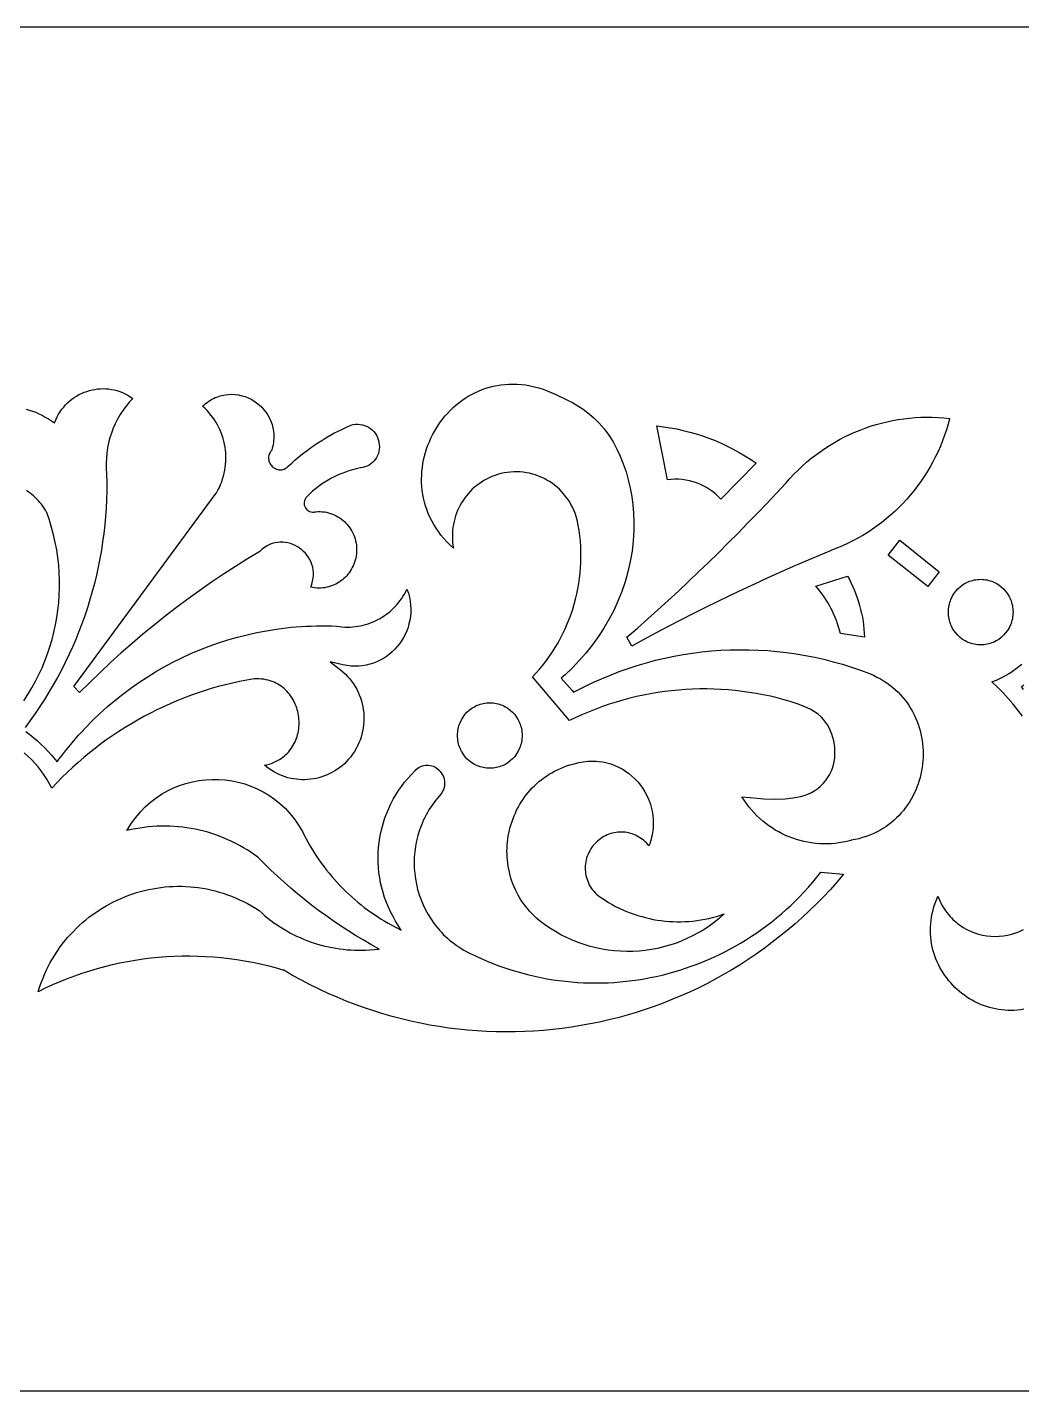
# Model space of a CAD drawing. Extents: x -425 to 425, y -102 to 102.
# Drawn here: x -13.7 to 135.8, y -102.5 to 102.5 of the extents above; entities that cross this region are included whole.
import ezdxf

# ---------------------------------------------------------------- set-up
doc = ezdxf.new("R2010")
doc.units = 0
doc.header["$MEASUREMENT"] = 0
doc.layers.add('LAYER_1', color=18, linetype='CONTINUOUS')

msp = doc.modelspace()

# ---------------------------------------------------------------- linework, layer by layer
at = {"layer": 'LAYER_1'}
for points in [[(425, -102.5), (425, 102.5), (-425, 102.5), (-425, -102.5)], [(17.57, 47.29), (18.06, 47.22), (18.55, 47.11), (19.03, 46.97), (19.49, 46.78), (19.94, 46.56), (20.37, 46.31), (20.78, 46.03), (21.17, 45.71), (21.54, 45.37), (21.88, 44.99), (22.19, 44.6), (22.47, 44.17), (22.71, 43.73), (22.92, 43.26), (23.09, 42.77), (23.23, 42.27), (23.28, 42.01), (23.31, 41.74), (23.34, 41.48), (23.36, 41.2), (23.36, 40.93), (23.35, 40.65), (23.33, 40.37), (23.3, 40.08), (23.25, 39.79), (23.2, 39.5), (23.12, 39.21), (23.04, 38.91), (22.91, 38.75), (22.8, 38.59), (22.72, 38.43), (22.65, 38.26), (22.6, 38.09), (22.58, 37.93), (22.57, 37.76), (22.57, 37.6), (22.6, 37.44), (22.63, 37.28), (22.68, 37.13), (22.75, 36.99), (22.83, 36.85), (22.92, 36.71), (23.02, 36.59), (23.13, 36.47), (23.25, 36.37), (23.37, 36.27), (23.51, 36.19), (23.65, 36.11), (23.79, 36.06), (23.95, 36.01), (24.1, 35.98), (24.26, 35.96), (24.42, 35.96), (24.58, 35.98), (24.74, 36.02), (24.9, 36.07), (25.06, 36.14), (25.22, 36.24), (25.38, 36.35), (25.53, 36.49), (26.05, 36.98), (26.58, 37.45), (27.12, 37.91), (27.67, 38.36), (28.23, 38.79), (28.8, 39.21), (29.37, 39.62), (29.96, 40.01), (30.56, 40.39), (31.16, 40.76), (31.77, 41.11), (32.39, 41.45), (33.02, 41.78), (33.66, 42.08), (34.3, 42.38), (34.95, 42.66), (35.3, 42.76), (35.65, 42.81), (36, 42.83), (36.34, 42.8), (36.68, 42.75), (37, 42.65), (37.31, 42.53), (37.61, 42.37), (37.89, 42.18), (38.15, 41.97), (38.39, 41.72), (38.61, 41.45), (38.79, 41.16), (38.95, 40.84), (39.07, 40.51), (39.16, 40.15), (39.16, 40.13), (39.22, 39.78), (39.24, 39.43), (39.22, 39.09), (39.17, 38.76), (39.08, 38.44), (38.96, 38.13), (38.81, 37.83), (38.63, 37.55), (38.43, 37.3), (38.2, 37.06), (37.94, 36.85), (37.67, 36.67), (37.37, 36.52), (37.05, 36.4), (36.72, 36.31), (36.37, 36.26), (36.33, 36.25), (35.76, 36.13), (35.21, 35.98), (34.66, 35.82), (34.11, 35.63), (33.58, 35.43), (33.05, 35.2), (32.53, 34.96), (32.02, 34.7), (31.52, 34.41), (31.03, 34.11), (30.55, 33.79), (30.09, 33.46), (29.63, 33.1), (29.19, 32.73), (28.76, 32.34), (28.35, 31.93), (28.17, 31.74), (28.05, 31.53), (27.96, 31.32), (27.92, 31.1), (27.91, 30.88), (27.94, 30.66), (28.01, 30.45), (28.1, 30.26), (28.23, 30.08), (28.37, 29.92), (28.55, 29.79), (28.74, 29.69), (28.95, 29.62), (29.17, 29.59), (29.41, 29.6), (29.54, 29.63), (29.66, 29.66), (29.99, 29.68), (30.32, 29.68), (30.64, 29.66), (30.96, 29.63), (31.27, 29.57), (31.58, 29.5), (31.88, 29.41), (32.17, 29.31), (32.45, 29.19), (32.73, 29.05), (33, 28.9), (33.26, 28.74), (33.51, 28.56), (33.75, 28.37), (33.98, 28.17), (34.19, 27.95), (34.4, 27.73), (34.59, 27.49), (34.78, 27.24), (34.95, 26.99), (35.1, 26.72), (35.24, 26.44), (35.37, 26.16), (35.48, 25.87), (35.58, 25.57), (35.66, 25.26), (35.72, 24.95), (35.77, 24.63), (35.8, 24.31), (35.81, 23.98), (35.8, 23.65), (35.78, 23.31), (35.73, 23), (35.68, 22.69), (35.6, 22.38), (35.51, 22.09), (35.41, 21.8), (35.29, 21.52), (35.16, 21.25), (35.01, 20.99), (34.86, 20.73), (34.69, 20.49), (34.5, 20.25), (34.31, 20.03), (34.11, 19.82), (33.89, 19.62), (33.67, 19.43), (33.44, 19.25), (33.2, 19.09), (32.95, 18.93), (32.69, 18.79), (32.43, 18.67), (32.16, 18.55), (31.88, 18.45), (31.6, 18.37), (31.32, 18.3), (31.02, 18.24), (30.73, 18.21), (30.43, 18.18), (30.13, 18.18), (29.82, 18.19), (29.52, 18.21), (29.21, 18.26), (28.9, 18.32), (29.07, 18.77), (29.19, 19.21), (29.27, 19.65), (29.31, 20.09), (29.31, 20.51), (29.27, 20.92), (29.2, 21.32), (29.09, 21.71), (28.95, 22.08), (28.78, 22.44), (28.58, 22.78), (28.36, 23.1), (28.11, 23.41), (27.84, 23.69), (27.55, 23.95), (27.24, 24.19), (26.91, 24.4), (26.57, 24.58), (26.21, 24.74), (25.85, 24.87), (25.47, 24.97), (25.09, 25.04), (24.7, 25.07), (24.3, 25.07), (23.91, 25.04), (23.51, 24.97), (23.12, 24.86), (22.73, 24.71), (22.35, 24.52), (21.97, 24.29), (21.6, 24.02), (21.25, 23.7), (19.4, 22.58), (17.58, 21.44), (15.77, 20.26), (13.99, 19.06), (12.22, 17.82), (10.47, 16.56), (8.74, 15.28), (7.03, 13.96), (5.35, 12.62), (3.68, 11.25), (2.04, 9.85), (0.41, 8.43), (-1.19, 6.98), (-2.77, 5.5), (-4.32, 4), (-5.85, 2.47), (-6.71, 3.4), (14.71, 32.46), (14.74, 32.51), (14.96, 32.91), (15.17, 33.32), (15.35, 33.74), (15.52, 34.16), (15.66, 34.59), (15.79, 35.02), (15.9, 35.45), (15.99, 35.89), (16.05, 36.32), (16.11, 36.76), (16.14, 37.2), (16.15, 37.64), (16.15, 38.08), (16.12, 38.52), (16.08, 38.96), (16.02, 39.39), (15.94, 39.83), (15.85, 40.25), (15.73, 40.68), (15.6, 41.1), (15.45, 41.51), (15.28, 41.92), (15.1, 42.32), (14.89, 42.71), (14.67, 43.1), (14.44, 43.47), (14.18, 43.84), (13.91, 44.2), (13.62, 44.55), (13.32, 44.88), (13, 45.21), (12.66, 45.52), (12.88, 45.73), (13.11, 45.92), (13.34, 46.1), (13.58, 46.27), (13.82, 46.42), (14.06, 46.57), (14.3, 46.69), (14.55, 46.81), (14.8, 46.91), (15.05, 47.01), (15.3, 47.09), (15.55, 47.15), (16.05, 47.26), (16.56, 47.31), (17.07, 47.32)], [(59.96, 48.84), (60.59, 48.8), (61.23, 48.72), (61.88, 48.6), (62.54, 48.46), (63.2, 48.28), (63.87, 48.08), (65.66, 47.32), (67.41, 46.5), (68.25, 46.07), (69.06, 45.6), (69.84, 45.09), (70.58, 44.55), (71.45, 43.8), (72.26, 42.99), (73.02, 42.1), (73.71, 41.15), (74.35, 40.15), (74.93, 39.09), (75.44, 37.99), (75.9, 36.84), (76.31, 35.66), (76.65, 34.45), (76.93, 33.21), (77.16, 31.96), (77.33, 30.69), (77.44, 29.42), (77.49, 28.15), (77.48, 26.88), (77.39, 25.29), (77.21, 23.72), (76.95, 22.17), (76.6, 20.64), (76.17, 19.14), (75.67, 17.67), (75.09, 16.23), (74.45, 14.82), (73.74, 13.46), (72.96, 12.13), (72.12, 10.84), (71.23, 9.6), (70.28, 8.41), (69.28, 7.27), (68.24, 6.18), (67.14, 5.15), (66.56, 4.63), (68.2, 2.77), (68.42, 2.52), (68.72, 2.67), (70.01, 3.34), (71.31, 3.97), (72.63, 4.56), (73.96, 5.11), (75.29, 5.63), (76.64, 6.1), (78, 6.55), (79.37, 6.95), (80.75, 7.32), (82.13, 7.65), (83.52, 7.94), (84.92, 8.19), (86.32, 8.41), (87.72, 8.59), (89.13, 8.73), (90.55, 8.83), (91.96, 8.9), (93.38, 8.92), (94.79, 8.91), (96.21, 8.87), (97.63, 8.78), (99.04, 8.66), (100.45, 8.5), (101.86, 8.3), (103.27, 8.06), (104.67, 7.78), (106.06, 7.47), (107.45, 7.11), (108.83, 6.72), (110.21, 6.29), (111.57, 5.83), (112.93, 5.32), (113.49, 5.08), (114.02, 4.81), (114.54, 4.53), (115.03, 4.24), (115.5, 3.93), (115.96, 3.6), (116.39, 3.25), (116.8, 2.9), (117.2, 2.52), (117.57, 2.14), (117.92, 1.74), (118.26, 1.33), (118.57, 0.92), (118.86, 0.48), (119.14, 0.05), (119.39, -0.4), (119.63, -0.86), (119.84, -1.33), (120.04, -1.8), (120.22, -2.28), (120.38, -2.76), (120.52, -3.25), (120.64, -3.75), (120.74, -4.24), (120.82, -4.75), (120.89, -5.25), (120.93, -5.75), (120.96, -6.26), (120.97, -6.77), (120.96, -7.28), (120.93, -7.78), (120.88, -8.29), (120.81, -8.79), (120.73, -9.29), (120.63, -9.79), (120.51, -10.28), (120.37, -10.77), (120.22, -11.25), (120.04, -11.73), (119.85, -12.19), (119.64, -12.66), (119.42, -13.11), (119.17, -13.56), (118.91, -13.99), (118.63, -14.42), (118.34, -14.83), (118.02, -15.24), (117.69, -15.63), (117.35, -16.01), (116.98, -16.38), (116.6, -16.73), (116.2, -17.07), (115.79, -17.39), (115.36, -17.7), (114.91, -17.99), (114.44, -18.26), (113.96, -18.51), (113.46, -18.75), (112.95, -18.97), (112.42, -19.16), (111.87, -19.34), (111.31, -19.5), (110.73, -19.63), (110.14, -19.74), (110.09, -19.75), (109.5, -19.9), (108.91, -20.02), (108.32, -20.12), (107.73, -20.2), (107.13, -20.25), (106.54, -20.27), (105.95, -20.27), (105.37, -20.25), (104.78, -20.2), (104.2, -20.13), (103.63, -20.04), (103.06, -19.92), (102.49, -19.78), (101.93, -19.62), (101.38, -19.44), (100.84, -19.23), (100.3, -19), (99.78, -18.76), (99.26, -18.49), (98.75, -18.2), (98.26, -17.89), (97.78, -17.56), (97.3, -17.21), (96.85, -16.84), (96.4, -16.45), (95.97, -16.04), (95.56, -15.61), (95.16, -15.16), (94.77, -14.7), (94.41, -14.21), (94.06, -13.71), (93.73, -13.19), (94.95, -13.32), (97.01, -13.49), (98.6, -13.55), (100.21, -13.5), (101.37, -13.38), (102.52, -13.15), (103.09, -12.99), (103.64, -12.79), (104.18, -12.54), (104.7, -12.24), (105.14, -11.94), (105.55, -11.59), (105.94, -11.22), (106.29, -10.8), (106.61, -10.36), (106.9, -9.89), (107.15, -9.4), (107.35, -8.88), (107.5, -8.39), (107.61, -7.88), (107.68, -7.37), (107.72, -6.84), (107.69, -5.81), (107.53, -4.77), (107.25, -3.77), (106.84, -2.84), (106.59, -2.39), (106.31, -1.97), (106.01, -1.58), (105.67, -1.21), (105.19, -0.78), (104.66, -0.41), (104.11, -0.08), (103.53, 0.2), (102.35, 0.68), (101.14, 1.08), (101.13, 1.09), (100.09, 1.39), (99.04, 1.66), (98, 1.91), (96.94, 2.13), (95.89, 2.33), (94.83, 2.5), (93.77, 2.65), (92.71, 2.77), (91.65, 2.87), (90.58, 2.94), (89.52, 2.99), (88.45, 3.01), (87.39, 3.01), (86.32, 2.98), (85.26, 2.93), (84.2, 2.85), (83.14, 2.75), (82.09, 2.62), (81.03, 2.47), (79.98, 2.29), (78.94, 2.09), (77.89, 1.86), (76.86, 1.61), (75.82, 1.34), (74.8, 1.04), (73.77, 0.71), (72.76, 0.36), (71.75, -0.01), (70.75, -0.41), (69.76, -0.83), (68.77, -1.28), (67.8, -1.75), (62.24, 4.82), (62.79, 5.42), (63.33, 6.02), (63.84, 6.64), (64.33, 7.28), (64.8, 7.92), (65.24, 8.59), (65.67, 9.26), (66.08, 9.94), (66.46, 10.64), (66.82, 11.34), (67.16, 12.06), (67.48, 12.78), (67.78, 13.52), (68.05, 14.26), (68.3, 15.01), (68.53, 15.77), (68.73, 16.53), (68.92, 17.3), (69.08, 18.08), (69.21, 18.86), (69.32, 19.65), (69.41, 20.44), (69.48, 21.23), (69.52, 22.03), (69.53, 22.83), (69.53, 23.63), (69.5, 24.43), (69.44, 25.23), (69.36, 26.03), (69.25, 26.83), (69.12, 27.63), (68.97, 28.43), (68.96, 28.45), (68.82, 28.94), (68.66, 29.42), (68.47, 29.88), (68.26, 30.33), (68.03, 30.76), (67.79, 31.18), (67.52, 31.58), (67.23, 31.97), (66.93, 32.34), (66.61, 32.69), (66.28, 33.03), (65.93, 33.35), (65.57, 33.65), (65.19, 33.93), (64.8, 34.19), (64.4, 34.43), (63.98, 34.65), (63.56, 34.85), (63.13, 35.03), (62.69, 35.19), (62.24, 35.33), (61.78, 35.44), (61.32, 35.53), (60.85, 35.6), (60.38, 35.64), (59.9, 35.66), (59.42, 35.66), (58.94, 35.63), (58.45, 35.58), (57.97, 35.49), (57.48, 35.39), (57, 35.25), (56.56, 35.11), (56.14, 34.95), (55.73, 34.77), (55.33, 34.57), (54.94, 34.35), (54.57, 34.12), (54.21, 33.87), (53.86, 33.6), (53.52, 33.33), (53.2, 33.03), (52.9, 32.72), (52.6, 32.4), (52.33, 32.07), (52.06, 31.73), (51.82, 31.37), (51.59, 31), (51.37, 30.63), (51.18, 30.24), (50.99, 29.84), (50.83, 29.44), (50.69, 29.03), (50.56, 28.61), (50.45, 28.19), (50.36, 27.76), (50.29, 27.32), (50.24, 26.88), (50.21, 26.43), (50.2, 25.99), (50.21, 25.53), (50.24, 25.08), (50.29, 24.62), (50.37, 24.17), (49.85, 24.65), (49.37, 25.14), (48.91, 25.64), (48.49, 26.16), (48.1, 26.68), (47.74, 27.21), (47.41, 27.75), (47.1, 28.3), (46.83, 28.85), (46.58, 29.41), (46.37, 29.98), (46.17, 30.55), (46.01, 31.12), (45.87, 31.69), (45.76, 32.27), (45.68, 32.85), (45.62, 33.43), (45.58, 34.01), (45.57, 34.59), (45.59, 35.17), (45.63, 35.75), (45.69, 36.32), (45.77, 36.89), (45.88, 37.45), (46.01, 38.01), (46.16, 38.57), (46.33, 39.12), (46.52, 39.66), (46.74, 40.19), (46.97, 40.71), (47.22, 41.23), (47.49, 41.73), (47.79, 42.22), (48.09, 42.71), (48.42, 43.17), (48.77, 43.63), (49.13, 44.07), (49.51, 44.5), (49.9, 44.91), (50.31, 45.31), (50.74, 45.68), (51.18, 46.05), (51.64, 46.39), (52.11, 46.71), (52.59, 47.02), (53.09, 47.3), (53.6, 47.56), (54.12, 47.8), (54.66, 48.02), (55.21, 48.22), (55.76, 48.39), (56.33, 48.53), (56.91, 48.65), (57.5, 48.75), (58.1, 48.81), (58.71, 48.85), (59.33, 48.86)], [(122.35, 43.88), (123.22, 43.84), (124.09, 43.78), (124.95, 43.69), (124.73, 42.84), (124.47, 41.99), (124.19, 41.16), (123.89, 40.33), (123.56, 39.52), (123.21, 38.73), (122.84, 37.94), (122.44, 37.17), (122.02, 36.41), (121.58, 35.67), (121.12, 34.94), (120.64, 34.23), (120.13, 33.53), (119.61, 32.85), (119.07, 32.19), (118.51, 31.54), (117.92, 30.91), (117.33, 30.3), (116.71, 29.7), (116.07, 29.13), (115.42, 28.58), (114.75, 28.04), (114.06, 27.52), (113.36, 27.03), (112.64, 26.56), (111.91, 26.1), (111.16, 25.67), (110.4, 25.27), (109.62, 24.88), (108.83, 24.52), (108.02, 24.18), (107.21, 23.87), (107.2, 23.87), (107.17, 23.86), (107.16, 23.85), (105.24, 23.05), (103.33, 22.23), (101.42, 21.41), (99.52, 20.56), (97.62, 19.71), (95.73, 18.84), (93.85, 17.96), (91.97, 17.07), (90.09, 16.16), (88.23, 15.24), (86.37, 14.31), (84.51, 13.37), (82.66, 12.41), (80.82, 11.44), (78.99, 10.46), (77.16, 9.46), (76.45, 10.78), (78.01, 12.16), (79.57, 13.54), (81.11, 14.93), (82.65, 16.33), (84.18, 17.74), (85.69, 19.17), (87.2, 20.6), (88.7, 22.04), (90.19, 23.5), (91.67, 24.96), (93.14, 26.43), (94.59, 27.92), (96.04, 29.41), (97.48, 30.92), (98.91, 32.43), (100.33, 33.95), (100.34, 33.96), (100.36, 33.98), (100.37, 33.99), (100.95, 34.65), (101.55, 35.29), (102.17, 35.91), (102.8, 36.51), (103.45, 37.09), (104.11, 37.64), (104.79, 38.18), (105.48, 38.69), (106.19, 39.17), (106.91, 39.64), (107.64, 40.08), (108.39, 40.5), (109.14, 40.9), (109.91, 41.27), (110.69, 41.62), (111.48, 41.94), (112.27, 42.24), (113.08, 42.52), (113.89, 42.77), (114.71, 43), (115.54, 43.2), (116.37, 43.37), (117.22, 43.52), (118.06, 43.65), (118.91, 43.75), (119.77, 43.82), (120.63, 43.87), (121.49, 43.88)], [(81.96, 42.43), (82.96, 42.28), (83.94, 42.1), (84.92, 41.88), (85.9, 41.64), (86.86, 41.36), (87.82, 41.05), (88.76, 40.72), (89.69, 40.35), (90.61, 39.96), (91.52, 39.53), (92.42, 39.08), (93.3, 38.59), (94.17, 38.08), (95.03, 37.54), (95.87, 36.98), (90.57, 31.55), (90.18, 31.96), (89.76, 32.34), (89.33, 32.69), (88.87, 33.01), (88.4, 33.31), (87.92, 33.57), (87.42, 33.81), (86.91, 34.01), (86.38, 34.18), (85.85, 34.32), (85.31, 34.43), (84.76, 34.5), (84.21, 34.54), (83.65, 34.55), (83.09, 34.52), (82.53, 34.45), (80.96, 42.55)], [(123.38, 20.64), (121.66, 18.41), (115.73, 23.12), (117.45, 25.36)], [(109.88, 19.45), (110.15, 18.91), (110.4, 18.37), (110.64, 17.82), (110.86, 17.26), (111.06, 16.7), (111.25, 16.13), (111.42, 15.55), (111.57, 14.97), (111.71, 14.39), (111.83, 13.8), (111.93, 13.21), (112.02, 12.62), (112.08, 12.02), (112.13, 11.42), (112.16, 10.82), (108.55, 11.36), (108.42, 11.85), (108.27, 12.34), (108.11, 12.82), (107.94, 13.3), (107.75, 13.77), (107.55, 14.23), (107.34, 14.69), (107.11, 15.14), (106.87, 15.58), (106.62, 16.02), (106.36, 16.45), (106.08, 16.87), (105.79, 17.29), (105.49, 17.69), (105.18, 18.09), (104.85, 18.48), (109.59, 19.97)], [(129.87, 19.49), (130.12, 19.47), (130.36, 19.44), (130.6, 19.4), (130.83, 19.34), (131.06, 19.27), (131.29, 19.2), (131.51, 19.11), (131.72, 19.01), (131.93, 18.9), (132.33, 18.65), (132.71, 18.37), (133.05, 18.05), (133.37, 17.7), (133.65, 17.32), (133.89, 16.92), (134, 16.7), (134.09, 16.48), (134.18, 16.26), (134.26, 16.03), (134.32, 15.8), (134.38, 15.56), (134.42, 15.32), (134.45, 15.07), (134.47, 14.82), (134.48, 14.56), (134.47, 14.31), (134.45, 14.06), (134.42, 13.81), (134.38, 13.57), (134.32, 13.33), (134.26, 13.1), (134.18, 12.87), (134.09, 12.64), (133.89, 12.21), (133.65, 11.81), (133.37, 11.43), (133.05, 11.08), (132.71, 10.76), (132.33, 10.47), (131.93, 10.23), (131.72, 10.12), (131.51, 10.02), (131.29, 9.93), (131.06, 9.85), (130.83, 9.79), (130.6, 9.73), (130.36, 9.69), (130.12, 9.66), (129.87, 9.64), (129.62, 9.63), (129.37, 9.64), (129.12, 9.66), (128.88, 9.69), (128.64, 9.73), (128.41, 9.79), (128.18, 9.85), (127.95, 9.93), (127.73, 10.02), (127.52, 10.12), (127.31, 10.23), (126.91, 10.47), (126.53, 10.76), (126.19, 11.08), (125.87, 11.43), (125.59, 11.81), (125.35, 12.21), (125.24, 12.43), (125.15, 12.64), (125.06, 12.87), (124.98, 13.1), (124.92, 13.33), (124.86, 13.57), (124.82, 13.81), (124.79, 14.06), (124.77, 14.31), (124.76, 14.56), (124.77, 14.82), (124.79, 15.07), (124.82, 15.32), (124.86, 15.56), (124.92, 15.8), (124.98, 16.03), (125.06, 16.26), (125.15, 16.48), (125.35, 16.92), (125.59, 17.32), (125.87, 17.7), (126.19, 18.05), (126.53, 18.37), (126.91, 18.65), (127.31, 18.9), (127.52, 19.01), (127.73, 19.11), (127.95, 19.2), (128.18, 19.27), (128.41, 19.34), (128.64, 19.4), (128.88, 19.44), (129.12, 19.47), (129.37, 19.49), (129.62, 19.5)], [(56.08, 0.94), (56.32, 0.92), (56.57, 0.89), (56.81, 0.85), (57.04, 0.79), (57.27, 0.73), (57.5, 0.65), (57.72, 0.56), (57.93, 0.46), (58.14, 0.35), (58.54, 0.11), (58.91, -0.18), (59.26, -0.5), (59.57, -0.85), (59.85, -1.23), (60.1, -1.63), (60.2, -1.85), (60.3, -2.06), (60.39, -2.29), (60.46, -2.52), (60.53, -2.75), (60.58, -2.99), (60.63, -3.23), (60.66, -3.48), (60.68, -3.73), (60.68, -3.98), (60.68, -4.24), (60.66, -4.49), (60.63, -4.73), (60.58, -4.98), (60.53, -5.22), (60.46, -5.45), (60.39, -5.68), (60.3, -5.9), (60.1, -6.33), (59.85, -6.74), (59.57, -7.12), (59.26, -7.47), (58.91, -7.79), (58.54, -8.07), (58.14, -8.32), (57.93, -8.43), (57.72, -8.53), (57.5, -8.62), (57.27, -8.69), (57.04, -8.76), (56.81, -8.82), (56.57, -8.86), (56.32, -8.89), (56.08, -8.91), (55.83, -8.92), (55.58, -8.91), (55.33, -8.89), (55.09, -8.86), (54.85, -8.82), (54.61, -8.76), (54.38, -8.69), (54.16, -8.62), (53.94, -8.53), (53.72, -8.43), (53.51, -8.32), (53.11, -8.07), (52.74, -7.79), (52.39, -7.47), (52.08, -7.12), (51.8, -6.74), (51.56, -6.33), (51.45, -6.12), (51.35, -5.9), (51.27, -5.68), (51.19, -5.45), (51.12, -5.22), (51.07, -4.98), (51.03, -4.73), (51, -4.49), (50.98, -4.24), (50.97, -3.98), (50.98, -3.73), (51, -3.48), (51.03, -3.23), (51.07, -2.99), (51.12, -2.75), (51.19, -2.52), (51.27, -2.29), (51.35, -2.06), (51.56, -1.63), (51.8, -1.23), (52.08, -0.85), (52.39, -0.5), (52.74, -0.18), (53.11, 0.11), (53.51, 0.35), (53.72, 0.46), (53.94, 0.56), (54.16, 0.65), (54.38, 0.73), (54.61, 0.79), (54.85, 0.85), (55.09, 0.89), (55.33, 0.92), (55.58, 0.94), (55.83, 0.95)], [(71.53, -7.83), (71.85, -7.84), (72.17, -7.87), (72.8, -7.96), (73.42, -8.09), (74.02, -8.26), (74.6, -8.48), (75.17, -8.73), (75.71, -9.02), (76.23, -9.35), (76.73, -9.71), (77.2, -10.1), (77.65, -10.52), (78.07, -10.97), (78.46, -11.44), (78.82, -11.94), (79.14, -12.46), (79.44, -13.01), (79.69, -13.57), (79.91, -14.16), (80.09, -14.75), (80.24, -15.37), (80.34, -15.99), (80.39, -16.63), (80.41, -17.28), (80.39, -17.6), (80.37, -17.93), (80.34, -18.26), (80.29, -18.59), (80.23, -18.92), (80.16, -19.25), (80.08, -19.59), (79.98, -19.92), (79.87, -20.25), (79.75, -20.59), (79.56, -20.35), (79.36, -20.14), (79.15, -19.93), (78.94, -19.74), (78.71, -19.56), (78.48, -19.4), (78.25, -19.25), (78, -19.11), (77.75, -18.99), (77.5, -18.88), (77.24, -18.78), (76.97, -18.7), (76.71, -18.63), (76.44, -18.58), (76.17, -18.54), (75.9, -18.52), (75.62, -18.51), (75.35, -18.51), (75.08, -18.53), (74.8, -18.56), (74.53, -18.61), (74.26, -18.67), (74, -18.74), (73.73, -18.83), (73.47, -18.94), (73.22, -19.05), (72.97, -19.19), (72.72, -19.34), (72.49, -19.5), (72.26, -19.67), (72.03, -19.87), (71.81, -20.07), (71.59, -20.3), (71.38, -20.54), (71.19, -20.78), (71.01, -21.04), (70.85, -21.3), (70.71, -21.57), (70.59, -21.84), (70.48, -22.12), (70.38, -22.4), (70.31, -22.69), (70.25, -22.98), (70.21, -23.27), (70.18, -23.57), (70.17, -23.86), (70.17, -24.16), (70.19, -24.45), (70.23, -24.74), (70.28, -25.03), (70.35, -25.32), (70.44, -25.6), (70.54, -25.88), (70.65, -26.15), (70.78, -26.42), (70.93, -26.67), (71.09, -26.93), (71.27, -27.17), (71.46, -27.4), (71.66, -27.63), (71.89, -27.84), (72.12, -28.04), (72.37, -28.23), (72.64, -28.41), (73.15, -28.75), (73.68, -29.07), (74.2, -29.38), (74.74, -29.67), (75.28, -29.94), (75.83, -30.19), (76.39, -30.43), (76.95, -30.65), (77.51, -30.86), (78.08, -31.05), (78.66, -31.22), (79.23, -31.37), (79.82, -31.51), (80.4, -31.63), (80.99, -31.73), (81.58, -31.82), (82.18, -31.89), (82.77, -31.94), (83.37, -31.97), (83.96, -31.99), (84.56, -31.99), (85.16, -31.97), (85.76, -31.94), (86.36, -31.88), (86.95, -31.81), (87.55, -31.72), (88.15, -31.62), (88.74, -31.5), (89.33, -31.35), (89.92, -31.19), (90.5, -31.02), (91.08, -30.82), (90.34, -31.47), (89.57, -32.08), (88.79, -32.65), (87.98, -33.18), (87.16, -33.67), (86.32, -34.12), (85.47, -34.53), (84.6, -34.9), (83.72, -35.24), (82.83, -35.53), (81.94, -35.78), (81.03, -35.99), (80.12, -36.17), (79.2, -36.3), (78.27, -36.39), (77.35, -36.44), (76.42, -36.46), (75.49, -36.43), (74.57, -36.36), (73.64, -36.25), (72.73, -36.11), (71.81, -35.92), (70.9, -35.69), (70.01, -35.42), (69.12, -35.11), (68.24, -34.76), (67.37, -34.37), (66.52, -33.94), (65.68, -33.46), (64.85, -32.95), (64.05, -32.4), (63.26, -31.8), (62.87, -31.46), (62.5, -31.11), (62.14, -30.75), (61.8, -30.38), (61.47, -30.01), (61.17, -29.62), (60.88, -29.23), (60.6, -28.83), (60.35, -28.42), (60.11, -28.01), (59.88, -27.59), (59.68, -27.17), (59.49, -26.74), (59.31, -26.31), (59.15, -25.87), (59.01, -25.43), (58.88, -24.98), (58.77, -24.53), (58.67, -24.09), (58.59, -23.63), (58.52, -23.18), (58.47, -22.73), (58.44, -22.27), (58.42, -21.81), (58.41, -21.36), (58.42, -20.9), (58.45, -20.45), (58.49, -20), (58.54, -19.55), (58.61, -19.1), (58.69, -18.65), (58.79, -18.21), (58.9, -17.77), (59.03, -17.33), (59.17, -16.9), (59.32, -16.47), (59.49, -16.05), (59.67, -15.64), (59.86, -15.23), (60.07, -14.82), (60.29, -14.42), (60.52, -14.03), (60.77, -13.65), (61.03, -13.28), (61.31, -12.91), (61.59, -12.56), (61.89, -12.21), (62.2, -11.87), (62.53, -11.54), (62.87, -11.23), (63.22, -10.92), (63.58, -10.63), (63.95, -10.35), (64.34, -10.08), (64.74, -9.82), (65.15, -9.58), (65.57, -9.35), (66, -9.13), (66.45, -8.93), (66.9, -8.74), (67.37, -8.57), (67.85, -8.41), (68.34, -8.27), (68.84, -8.15), (68.86, -8.14), (69.2, -8.06), (69.54, -7.99), (69.88, -7.93), (70.21, -7.88), (70.54, -7.85), (70.88, -7.83), (71.2, -7.82)], [(46.62, -8.44), (46.86, -8.47), (47.1, -8.53), (47.33, -8.61), (47.55, -8.71), (47.76, -8.84), (47.97, -8.99), (48.16, -9.17), (48.18, -9.19), (48.37, -9.39), (48.54, -9.6), (48.69, -9.83), (48.81, -10.07), (48.9, -10.32), (48.97, -10.57), (49.02, -10.83), (49.03, -11.09), (49.03, -11.36), (49, -11.62), (48.94, -11.88), (48.85, -12.13), (48.74, -12.37), (48.61, -12.61), (48.45, -12.83), (48.26, -13.04), (48.25, -13.06), (47.96, -13.4), (47.68, -13.74), (47.41, -14.09), (47.16, -14.45), (46.91, -14.81), (46.68, -15.17), (46.46, -15.54), (46.26, -15.91), (46.06, -16.29), (45.88, -16.67), (45.7, -17.06), (45.54, -17.45), (45.39, -17.84), (45.25, -18.23), (45.01, -19.03), (44.81, -19.83), (44.65, -20.64), (44.54, -21.46), (44.47, -22.28), (44.45, -23.1), (44.47, -23.92), (44.54, -24.73), (44.64, -25.54), (44.79, -26.35), (44.98, -27.14), (45.21, -27.92), (45.49, -28.69), (45.8, -29.45), (46.16, -30.19), (46.56, -30.91), (47, -31.61), (47.47, -32.29), (47.73, -32.62), (47.99, -32.94), (48.26, -33.26), (48.55, -33.57), (48.84, -33.88), (49.14, -34.17), (49.46, -34.46), (49.78, -34.74), (50.11, -35.02), (50.45, -35.28), (50.8, -35.54), (51.16, -35.78), (51.53, -36.02), (51.91, -36.25), (51.93, -36.26), (52.79, -36.7), (53.66, -37.13), (54.53, -37.53), (55.41, -37.9), (56.3, -38.26), (57.19, -38.6), (58.08, -38.92), (58.98, -39.21), (59.88, -39.48), (60.78, -39.74), (61.69, -39.97), (62.6, -40.18), (63.51, -40.37), (64.42, -40.55), (65.34, -40.7), (66.25, -40.83), (67.17, -40.94), (68.09, -41.03), (69.01, -41.1), (69.93, -41.15), (70.85, -41.18), (71.77, -41.19), (72.68, -41.18), (73.6, -41.15), (74.51, -41.1), (75.43, -41.03), (76.34, -40.94), (77.24, -40.83), (78.15, -40.7), (79.05, -40.56), (79.95, -40.39), (80.85, -40.2), (81.74, -40), (82.62, -39.77), (83.5, -39.53), (84.38, -39.27), (85.25, -38.99), (86.12, -38.69), (86.98, -38.37), (87.83, -38.03), (88.68, -37.68), (89.52, -37.31), (90.35, -36.91), (91.18, -36.5), (91.99, -36.07), (92.8, -35.63), (93.6, -35.16), (94.4, -34.68), (95.18, -34.17), (95.95, -33.65), (96.72, -33.12), (97.47, -32.56), (98.21, -31.99), (98.94, -31.4), (99.67, -30.79), (100.38, -30.16), (101.07, -29.52), (101.76, -28.86), (102.43, -28.18), (103.1, -27.48), (103.74, -26.77), (104.38, -26.04), (105, -25.29), (105.61, -24.53), (109.02, -24.85), (108.03, -26), (107.02, -27.13), (105.99, -28.22), (104.93, -29.29), (103.86, -30.34), (102.78, -31.35), (101.67, -32.34), (100.54, -33.29), (99.4, -34.22), (98.24, -35.13), (97.07, -36), (95.87, -36.84), (94.67, -37.66), (93.45, -38.45), (92.21, -39.21), (90.96, -39.94), (89.7, -40.64), (88.43, -41.31), (87.14, -41.95), (85.84, -42.56), (84.53, -43.15), (83.21, -43.7), (81.88, -44.23), (80.54, -44.72), (79.19, -45.19), (77.83, -45.62), (76.46, -46.03), (75.09, -46.41), (73.71, -46.75), (72.32, -47.07), (70.93, -47.36), (69.53, -47.61), (68.12, -47.84), (66.72, -48.03), (65.3, -48.2), (63.89, -48.33), (62.47, -48.43), (61.05, -48.51), (59.62, -48.55), (58.2, -48.56), (56.77, -48.54), (55.34, -48.49), (53.92, -48.4), (52.49, -48.29), (51.07, -48.14), (49.64, -47.97), (48.22, -47.76), (46.8, -47.52), (45.39, -47.24), (43.98, -46.94), (42.57, -46.6), (41.16, -46.24), (39.77, -45.84), (38.37, -45.4), (36.99, -44.94), (35.61, -44.44), (34.23, -43.91), (32.87, -43.35), (31.51, -42.76), (30.16, -42.13), (28.83, -41.47), (27.5, -40.78), (26.18, -40.05), (24.87, -39.29), (24.77, -39.25), (23.62, -38.92), (22.47, -38.62), (21.31, -38.35), (20.14, -38.11), (18.97, -37.89), (17.8, -37.71), (16.63, -37.55), (15.46, -37.42), (14.28, -37.31), (13.1, -37.24), (11.92, -37.19), (10.75, -37.17), (9.57, -37.17), (8.39, -37.21), (7.22, -37.27), (6.04, -37.36), (4.87, -37.48), (3.71, -37.62), (2.54, -37.79), (1.38, -37.99), (0.22, -38.22), (-0.93, -38.47), (-2.08, -38.76), (-3.22, -39.06), (-4.35, -39.4), (-5.48, -39.76), (-6.6, -40.15), (-7.72, -40.57), (-8.82, -41.01), (-9.92, -41.48), (-11.01, -41.98), (-12.09, -42.5), (-11.87, -41.84), (-11.64, -41.19), (-11.39, -40.55), (-11.13, -39.92), (-10.85, -39.31), (-10.55, -38.71), (-10.24, -38.12), (-9.91, -37.55), (-9.57, -36.99), (-9.21, -36.44), (-8.84, -35.9), (-8.45, -35.38), (-8.05, -34.87), (-7.64, -34.38), (-7.22, -33.9), (-6.78, -33.43), (-6.33, -32.98), (-5.88, -32.55), (-5.4, -32.12), (-4.92, -31.71), (-4.43, -31.32), (-3.93, -30.94), (-3.42, -30.58), (-2.9, -30.23), (-2.37, -29.9), (-1.83, -29.58), (-1.28, -29.28), (-0.73, -28.99), (-0.17, -28.72), (0.4, -28.47), (0.97, -28.23), (1.56, -28), (2.14, -27.8), (2.73, -27.61), (3.33, -27.44), (3.93, -27.28), (4.54, -27.14), (5.15, -27.02), (5.76, -26.92), (6.38, -26.83), (7, -26.76), (7.62, -26.71), (8.25, -26.68), (8.87, -26.66), (9.5, -26.66), (10.13, -26.68), (10.76, -26.72), (11.39, -26.78), (12.01, -26.85), (12.64, -26.95), (13.27, -27.06), (13.89, -27.19), (14.52, -27.35), (15.14, -27.52), (15.76, -27.71), (16.38, -27.92), (16.99, -28.15), (17.6, -28.4), (18.21, -28.67), (18.81, -28.95), (19.4, -29.26), (20, -29.6), (20.58, -29.95), (21.16, -30.32), (21.59, -30.71), (22.02, -31.08), (22.47, -31.44), (22.92, -31.8), (23.38, -32.13), (23.84, -32.46), (24.32, -32.77), (24.8, -33.07), (25.29, -33.36), (25.78, -33.64), (26.28, -33.9), (26.79, -34.14), (27.3, -34.38), (27.82, -34.6), (28.34, -34.81), (28.87, -35), (29.4, -35.19), (29.94, -35.35), (30.48, -35.51), (31.02, -35.65), (31.57, -35.77), (32.12, -35.88), (32.68, -35.98), (33.24, -36.06), (33.8, -36.13), (34.36, -36.19), (34.92, -36.23), (35.49, -36.25), (36.06, -36.26), (36.63, -36.26), (37.2, -36.24), (37.77, -36.2), (39.19, -36.1), (37.95, -35.39), (36.79, -34.72), (35.64, -34.03), (34.51, -33.32), (33.39, -32.59), (32.28, -31.84), (31.18, -31.07), (30.1, -30.28), (29.03, -29.47), (27.98, -28.65), (26.94, -27.8), (25.92, -26.94), (24.91, -26.05), (23.91, -25.15), (22.93, -24.23), (21.97, -23.3), (21.02, -22.34), (20.97, -22.3), (20.44, -21.91), (19.89, -21.54), (19.34, -21.18), (18.78, -20.85), (18.21, -20.52), (17.64, -20.22), (17.06, -19.93), (16.47, -19.66), (15.87, -19.4), (15.27, -19.16), (14.66, -18.94), (14.05, -18.73), (13.44, -18.54), (12.82, -18.37), (12.19, -18.22), (11.56, -18.08), (10.93, -17.96), (10.3, -17.86), (9.66, -17.77), (9.02, -17.71), (8.38, -17.66), (7.73, -17.62), (7.09, -17.61), (6.44, -17.61), (5.79, -17.64), (5.15, -17.67), (4.5, -17.73), (3.85, -17.81), (3.21, -17.9), (2.56, -18.01), (1.92, -18.14), (1.28, -18.29), (1.36, -18.14), (1.96, -17.19), (2.6, -16.3), (3.3, -15.47), (4.04, -14.71), (4.81, -14.02), (5.63, -13.39), (6.48, -12.82), (7.36, -12.31), (8.27, -11.87), (9.2, -11.5), (10.15, -11.18), (11.12, -10.94), (12.09, -10.75), (13.08, -10.63), (14.07, -10.58), (15.06, -10.59), (16.06, -10.66), (17.04, -10.8), (18.02, -11), (18.98, -11.26), (19.92, -11.59), (20.85, -11.99), (21.75, -12.45), (22.62, -12.97), (23.46, -13.56), (24.27, -14.21), (25.04, -14.92), (25.77, -15.7), (26.45, -16.55), (27.08, -17.46), (27.66, -18.43), (27.94, -18.99), (28.23, -19.54), (28.53, -20.09), (28.84, -20.63), (29.16, -21.16), (29.49, -21.69), (29.83, -22.21), (30.18, -22.72), (30.54, -23.22), (30.91, -23.72), (31.28, -24.21), (31.67, -24.69), (32.06, -25.17), (32.47, -25.63), (32.88, -26.09), (33.3, -26.54), (33.73, -26.98), (34.17, -27.42), (34.62, -27.84), (35.07, -28.26), (35.53, -28.66), (36, -29.06), (36.48, -29.45), (36.96, -29.83), (37.46, -30.2), (37.96, -30.56), (38.47, -30.91), (38.98, -31.25), (39.5, -31.59), (40.03, -31.91), (40.57, -32.22), (41.11, -32.52), (42.49, -33.27), (41.67, -31.91), (41.28, -31.22), (40.91, -30.52), (40.58, -29.8), (40.28, -29.08), (40.02, -28.35), (39.78, -27.61), (39.58, -26.87), (39.41, -26.12), (39.28, -25.37), (39.17, -24.61), (39.1, -23.85), (39.05, -23.09), (39.04, -22.33), (39.06, -21.57), (39.11, -20.81), (39.2, -20.06), (39.31, -19.31), (39.45, -18.56), (39.63, -17.83), (39.83, -17.09), (40.07, -16.37), (40.33, -15.66), (40.63, -14.95), (40.95, -14.26), (41.31, -13.58), (41.69, -12.92), (42.11, -12.27), (42.55, -11.63), (43.02, -11.01), (43.53, -10.41), (44.06, -9.83), (44.62, -9.26), (44.64, -9.24), (44.82, -9.06), (45.02, -8.9), (45.23, -8.76), (45.44, -8.65), (45.67, -8.56), (45.91, -8.49), (46.14, -8.45), (46.38, -8.44)]]:
    msp.add_lwpolyline(points, close=True, dxfattribs=at)
for points in [[(-13.89, 45.09), (-13.4, 44.95), (-12.92, 44.79), (-12.43, 44.61), (-11.95, 44.4), (-11.47, 44.16), (-10.99, 43.9), (-10.51, 43.62), (-10.04, 43.31), (-9.62, 43.02), (-9.41, 43.49), (-9.21, 43.91), (-9, 44.31), (-8.76, 44.69), (-8.5, 45.06), (-8.23, 45.4), (-7.94, 45.73), (-7.64, 46.03), (-7.32, 46.32), (-6.99, 46.59), (-6.65, 46.83), (-6.29, 47.06), (-5.93, 47.27), (-5.55, 47.45), (-5.17, 47.62), (-4.77, 47.76), (-4.37, 47.89), (-3.97, 47.99), (-3.56, 48.06), (-3.15, 48.12), (-2.73, 48.15), (-2.31, 48.17), (-1.89, 48.15), (-1.47, 48.12), (-1.05, 48.06), (-0.63, 47.98), (-0.22, 47.87), (0.19, 47.74), (0.6, 47.58), (1, 47.4), (1.39, 47.19), (1.78, 46.96), (2.16, 46.7), (1.63, 46.13), (1.14, 45.53), (0.68, 44.9), (0.26, 44.26), (-0.12, 43.59), (-0.47, 42.9), (-0.78, 42.2), (-1.05, 41.48), (-1.28, 40.75), (-1.47, 40), (-1.62, 39.25), (-1.74, 38.48), (-1.81, 37.71), (-1.83, 36.93), (-1.82, 36.15), (-1.77, 35.37), (-1.75, 34.08), (-1.76, 32.79), (-1.79, 31.51), (-1.86, 30.22), (-1.95, 28.95), (-2.07, 27.67), (-2.21, 26.4), (-2.38, 25.14), (-2.57, 23.88), (-2.8, 22.62), (-3.04, 21.37), (-3.32, 20.13), (-3.62, 18.89), (-3.94, 17.66), (-4.29, 16.44), (-4.67, 15.23), (-5.07, 14.02), (-5.5, 12.83), (-5.95, 11.64), (-6.42, 10.46), (-6.92, 9.29), (-7.45, 8.14), (-8, 6.99), (-8.57, 5.85), (-9.17, 4.73), (-9.79, 3.62), (-10.44, 2.52), (-11.11, 1.43), (-11.8, 0.36), (-12.51, -0.7), (-13.25, -1.75), (-14.02, -2.78)], [(-14.22, 1.25), (-13.6, 2.2), (-13.02, 3.17), (-12.47, 4.16), (-11.96, 5.17), (-11.49, 6.2), (-11.05, 7.24), (-10.66, 8.29), (-10.3, 9.36), (-9.98, 10.44), (-9.7, 11.53), (-9.46, 12.63), (-9.26, 13.74), (-9.1, 14.86), (-8.98, 15.98), (-8.9, 17.11), (-8.86, 18.24), (-8.86, 19.38), (-8.9, 20.51), (-8.98, 21.65), (-9.11, 22.78), (-9.28, 23.92), (-9.49, 25.05), (-9.74, 26.18), (-10.04, 27.3), (-10.37, 28.41), (-10.76, 29.52), (-10.79, 29.59), (-10.98, 29.9), (-11.17, 30.21), (-11.38, 30.5), (-11.59, 30.79), (-11.81, 31.06), (-12.04, 31.32), (-12.28, 31.57), (-12.52, 31.81), (-12.77, 32.04), (-13.03, 32.25), (-13.29, 32.46), (-13.56, 32.65), (-13.83, 32.83)], [(-13.93, -3.39), (-13.33, -3.85), (-12.74, -4.32), (-12.17, -4.81), (-11.62, -5.32), (-11.08, -5.85), (-10.55, -6.39), (-10.05, -6.95), (-9.56, -7.53), (-9.21, -7.95), (-8.89, -7.51), (-8.43, -6.9), (-7.95, -6.29), (-7.47, -5.69), (-6.98, -5.1), (-6.49, -4.52), (-5.98, -3.95), (-5.47, -3.38), (-4.95, -2.83), (-3.89, -1.75), (-2.79, -0.7), (-1.67, 0.31), (-0.53, 1.28), (0.65, 2.22), (1.85, 3.12), (3.07, 3.98), (4.32, 4.8), (5.59, 5.58), (6.88, 6.33), (8.19, 7.03), (9.52, 7.69), (10.88, 8.32), (12.25, 8.9), (13.63, 9.44), (15.03, 9.93), (16.45, 10.39), (17.89, 10.8), (19.33, 11.17), (20.79, 11.49), (22.26, 11.77), (23.74, 12.01), (24.48, 12.11), (25.23, 12.2), (25.98, 12.28), (26.73, 12.34), (27.48, 12.4), (28.23, 12.44), (28.99, 12.47), (29.75, 12.49), (30.5, 12.5), (31.26, 12.49), (32.03, 12.48), (32.79, 12.45), (33.2, 12.39), (33.6, 12.35), (34.01, 12.32), (34.41, 12.31), (34.82, 12.32), (35.22, 12.34), (35.61, 12.38), (36.01, 12.44), (36.4, 12.51), (36.78, 12.6), (37.16, 12.7), (37.54, 12.82), (37.91, 12.95), (38.28, 13.1), (38.64, 13.26), (38.99, 13.44), (39.34, 13.63), (39.67, 13.83), (40, 14.05), (40.32, 14.28), (40.64, 14.52), (40.94, 14.78), (41.23, 15.05), (41.52, 15.33), (41.79, 15.62), (42.05, 15.93), (42.3, 16.24), (42.54, 16.57), (42.77, 16.91), (42.98, 17.26), (43.19, 17.63), (43.37, 18), (43.58, 17.4), (43.74, 16.81), (43.85, 16.22), (43.92, 15.63), (43.95, 15.05), (43.94, 14.47), (43.89, 13.9), (43.81, 13.34), (43.68, 12.79), (43.53, 12.25), (43.33, 11.73), (43.11, 11.22), (42.85, 10.73), (42.57, 10.26), (42.25, 9.81), (41.91, 9.38), (41.54, 8.98), (41.15, 8.59), (40.73, 8.24), (40.29, 7.91), (39.83, 7.61), (39.35, 7.34), (38.85, 7.1), (38.33, 6.9), (37.8, 6.73), (37.25, 6.6), (36.69, 6.5), (36.12, 6.45), (35.53, 6.44), (34.94, 6.46), (34.34, 6.54), (33.73, 6.66), (31.84, 7.09), (33.37, 5.89), (33.75, 5.58), (34.11, 5.24), (34.45, 4.9), (34.77, 4.54), (35.06, 4.16), (35.34, 3.78), (35.59, 3.38), (35.82, 2.97), (36.03, 2.55), (36.21, 2.13), (36.38, 1.69), (36.52, 1.25), (36.64, 0.8), (36.74, 0.35), (36.81, -0.1), (36.87, -0.56), (36.9, -1.02), (36.91, -1.48), (36.89, -1.95), (36.85, -2.41), (36.79, -2.87), (36.71, -3.33), (36.6, -3.78), (36.48, -4.23), (36.32, -4.67), (36.15, -5.11), (35.95, -5.54), (35.73, -5.96), (35.48, -6.38), (35.21, -6.78), (34.92, -7.17), (34.6, -7.56), (34.29, -7.9), (33.96, -8.22), (33.62, -8.52), (33.27, -8.8), (32.91, -9.06), (32.54, -9.3), (32.16, -9.52), (31.77, -9.72), (31.37, -9.91), (30.97, -10.07), (30.56, -10.21), (30.15, -10.33), (29.73, -10.43), (29.31, -10.51), (28.89, -10.57), (28.46, -10.62), (28.03, -10.64), (27.6, -10.64), (27.17, -10.61), (26.75, -10.57), (26.32, -10.51), (25.9, -10.43), (25.47, -10.33), (25.06, -10.2), (24.65, -10.06), (24.24, -9.89), (23.84, -9.71), (23.45, -9.5), (23.06, -9.27), (22.68, -9.02), (22.31, -8.75), (21.96, -8.46), (22.32, -8.38), (22.66, -8.28), (22.99, -8.17), (23.31, -8.05), (23.62, -7.91), (23.91, -7.76), (24.19, -7.6), (24.46, -7.43), (24.71, -7.25), (24.95, -7.06), (25.18, -6.85), (25.4, -6.64), (25.6, -6.42), (25.79, -6.19), (25.96, -5.96), (26.13, -5.71), (26.28, -5.46), (26.42, -5.21), (26.55, -4.95), (26.66, -4.68), (26.77, -4.41), (26.86, -4.13), (26.94, -3.85), (27, -3.57), (27.06, -3.28), (27.1, -2.99), (27.13, -2.7), (27.15, -2.41), (27.16, -2.12), (27.15, -1.83), (27.14, -1.54), (27.11, -1.25), (27.07, -0.96), (27.02, -0.67), (26.96, -0.39), (26.88, -0.11), (26.8, 0.17), (26.7, 0.45), (26.59, 0.72), (26.47, 0.98), (26.35, 1.24), (26.2, 1.5), (26.05, 1.74), (25.89, 1.98), (25.72, 2.22), (25.53, 2.44), (25.34, 2.66), (25.13, 2.86), (24.92, 3.06), (24.69, 3.25), (24.45, 3.43), (24.21, 3.59), (23.95, 3.75), (23.68, 3.89), (23.4, 4.02), (23.11, 4.14), (22.82, 4.24), (22.51, 4.33), (22.19, 4.41), (21.86, 4.47), (21.52, 4.51), (21.17, 4.54), (20.82, 4.55), (20.45, 4.55), (20.39, 4.54), (19.31, 4.35), (18.22, 4.14), (17.14, 3.9), (16.07, 3.64), (15.01, 3.36), (13.95, 3.06), (12.9, 2.73), (11.86, 2.39), (10.83, 2.02), (9.8, 1.63), (8.79, 1.22), (7.78, 0.79), (6.78, 0.34), (5.79, -0.13), (4.81, -0.62), (3.84, -1.13), (2.88, -1.66), (1.94, -2.21), (1, -2.78), (0.07, -3.37), (-0.84, -3.98), (-1.74, -4.61), (-2.63, -5.26), (-3.51, -5.92), (-4.37, -6.61), (-5.22, -7.31), (-6.06, -8.03), (-6.88, -8.77), (-7.69, -9.53), (-8.49, -10.31), (-9.27, -11.1), (-10.03, -11.91), (-10.38, -11.23), (-10.76, -10.57), (-11.16, -9.93), (-11.6, -9.31), (-12.06, -8.71), (-12.55, -8.15), (-13.07, -7.6), (-13.61, -7.08), (-14.17, -6.59)], [(135.89, -1.09), (135.22, -0.17), (134.51, 0.73), (133.76, 1.6), (132.98, 2.44), (132.16, 3.26), (131.31, 4.06), (132.01, 4.35), (132.69, 4.67), (133.35, 5.03), (133.99, 5.41), (134.62, 5.83), (135.22, 6.28), (135.79, 6.75)], [(136.1, 3.56), (135.75, 3.29), (136.02, 2.94)], [(136.11, -45.14), (135.62, -45.22), (135.14, -45.28), (134.66, -45.31), (134.18, -45.33), (133.71, -45.32), (133.23, -45.3), (132.76, -45.25), (132.3, -45.19), (131.84, -45.1), (131.38, -45), (130.93, -44.88), (130.48, -44.74), (130.04, -44.59), (129.61, -44.42), (129.18, -44.23), (128.76, -44.02), (128.35, -43.8), (127.95, -43.57), (127.56, -43.31), (127.18, -43.05), (126.8, -42.77), (126.44, -42.47), (126.09, -42.17), (125.75, -41.85), (125.42, -41.51), (125.11, -41.17), (124.8, -40.81), (124.51, -40.44), (124.24, -40.06), (123.97, -39.67), (123.73, -39.27), (123.5, -38.86), (123.28, -38.44), (123.08, -38.01), (122.9, -37.58), (122.73, -37.13), (122.58, -36.68), (122.45, -36.22), (122.34, -35.75), (122.24, -35.28), (122.17, -34.8), (122.12, -34.31), (122.08, -33.82), (122.07, -33.32), (122.08, -32.82), (122.11, -32.31), (122.16, -31.8), (122.24, -31.29), (122.33, -30.77), (122.46, -30.25), (122.6, -29.73), (122.77, -29.21), (122.97, -28.68), (123.19, -28.16), (123.33, -28.5), (123.48, -28.84), (123.63, -29.16), (123.8, -29.48), (123.97, -29.78), (124.16, -30.08), (124.35, -30.36), (124.56, -30.64), (124.77, -30.9), (124.98, -31.16), (125.21, -31.4), (125.44, -31.63), (125.68, -31.86), (125.93, -32.07), (126.18, -32.28), (126.44, -32.47), (126.98, -32.83), (127.54, -33.14), (128.11, -33.42), (128.7, -33.65), (129.3, -33.84), (129.91, -33.99), (130.53, -34.1), (131.16, -34.17), (131.79, -34.19), (132.42, -34.17), (133.04, -34.11), (133.67, -34.01), (134.28, -33.86), (134.89, -33.67), (135.48, -33.44), (135.77, -33.3), (136.06, -33.16)]]:
    msp.add_lwpolyline(points, dxfattribs=at)

doc.saveas('drawing.dxf')
